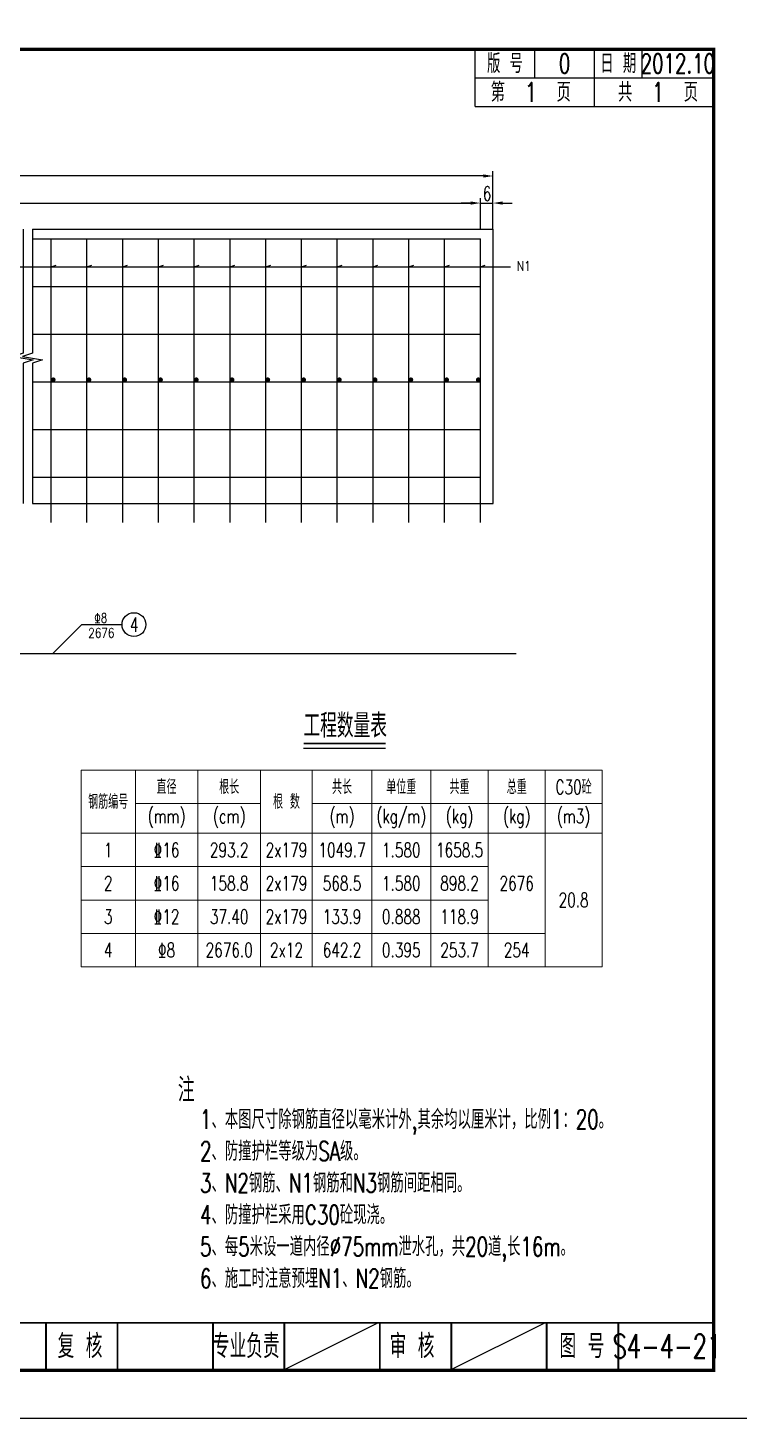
# Model space of a CAD drawing. Header units: millimetres. Extents: x -51 to 12129, y -1309 to -715.
# Drawn here: x 9455.9 to 9605.1, y -1308.7 to -1017.2 of the extents above; entities that cross this region are included whole.
import ezdxf
from ezdxf.enums import TextEntityAlignment as Align

# ---------------------------------------------------------------- set-up
doc = ezdxf.new("R2010")
doc.units = ezdxf.units.MM
doc.header["$LTSCALE"] = 0.25
doc.layers.add('TEXT', color=7, linetype='Continuous', lineweight=18)
for name, color, linetype in [('图框', 7, 'Continuous'), ('文字', 7, 'Continuous'), ('文字字符', 7, 'Continuous'), ('标注', 4, 'Continuous'), ('次轮廓线', 7, 'Continuous'), ('结构', 7, 'Continuous'), ('表格', 7, 'Continuous'), ('钢筋', 6, 'Continuous')]:
    doc.layers.add(name, color=color, linetype=linetype)
doc.styles.get("Standard").update_dxf_attribs({"font": 'simplex1.shx', "width": 0.7, "bigfont": 'hztxt.shx'})
doc.styles.add('TEXT', font='simplex1.shx', dxfattribs={"width": 0.7, "bigfont": 'hztxt.shx'})
doc.dimstyles.new('比例1：20', dxfattribs={"dimtxt": 3, "dimasz": 2, "dimexe": 1, "dimexo": 2, "dimgap": 0.5, "dimtad": 1, "dimlfac": 2, "dimzin": 13, "dimdsep": 46, "dimtxsty": 'Standard', "dimcen": -0.09, "dimclrd": 256, "dimclre": 256, "dimclrt": 7, "dimaunit": 1, "dimadec": 0, "dimazin": 0, "dimtfac": 0.0005, "dimtix": 1, "dimtmove": 2, "dimatfit": 3, "dimldrblk": 'DIM', "dimfxl": 0, "dimtolj": 1, "dimtzin": 13, "dimarcsym": 0})

# ---------------------------------------------------------------- blocks, each defined once
blk = doc.blocks.new('*D1562')
at = {"layer": 'Defpoints', "color": 0, "linetype": 'Continuous'}
for p in [(9553.49, -1053.91), (9550.84, -1061.39), (9553.49, -1061.39)]:
    blk.add_point(p, dxfattribs=at)
at = {"layer": '标注', "linetype": 'Continuous', "lineweight": -2}
for p, q in [((9548.84, -1053.91), (9546.84, -1053.91)), ((9550.84, -1059.39), (9550.84, -1052.91)), ((9550.84, -1053.91), (9553.49, -1053.91)), ((9553.49, -1059.39), (9553.49, -1052.91)), ((9555.49, -1053.91), (9557.49, -1053.91))]:
    blk.add_line(p, q, dxfattribs=at)
at = {"layer": '标注', "linetype": 'Continuous'}
for points in [[(9548.84, -1053.57), (9548.84, -1054.24), (9550.84, -1053.91)], [(9555.49, -1053.57), (9555.49, -1054.24), (9553.49, -1053.91)]]:
    blk.add_solid(points, dxfattribs=at)
at = {"layer": '标注', "color": 7, "linetype": 'Continuous', "insert": (9552.25, -1051.91), "char_height": 3, "attachment_point": 5}
blk.add_mtext('\\A1;6', dxfattribs=at)
blk = doc.blocks.new('DIM')
blk.add_lwpolyline([(-1, -0.1, 0.2, 0, 0), (0, 0, 0, 0, 0)], format="xyseb")
blk = doc.blocks.new('*D1563')
at = {"layer": 'Defpoints', "color": 0, "linetype": 'Continuous'}
for p in [(9550.84, -1053.91), (9278.24, -1061.39), (9550.84, -1061.39)]:
    blk.add_point(p, dxfattribs=at)
at = {"layer": '标注', "linetype": 'Continuous', "lineweight": -2}
for p, q in [((9278.24, -1059.39), (9278.24, -1052.91)), ((9280.24, -1053.91), (9548.84, -1053.91)), ((9550.84, -1059.39), (9550.84, -1052.91))]:
    blk.add_line(p, q, dxfattribs=at)
at = {"layer": '标注', "linetype": 'Continuous'}
for points in [[(9280.24, -1053.57), (9280.24, -1054.24), (9278.24, -1053.91)], [(9548.84, -1053.57), (9548.84, -1054.24), (9550.84, -1053.91)]]:
    blk.add_solid(points, dxfattribs=at)
at = {"layer": '标注', "color": 7, "linetype": 'Continuous', "insert": (9414.54, -1051.91), "char_height": 3, "attachment_point": 5}
blk.add_mtext('\\A1;178x15', dxfattribs=at)
blk = doc.blocks.new('*D1564')
at = {"layer": 'Defpoints', "color": 0, "linetype": 'Continuous'}
for p in [(9275.59, -1048.23), (9275.59, -1059.39), (9553.49, -1059.39)]:
    blk.add_point(p, dxfattribs=at)
at = {"layer": '标注', "linetype": 'Continuous', "lineweight": -2}
for p, q in [((9275.59, -1054.23), (9275.59, -1047.23)), ((9551.49, -1048.23), (9277.59, -1048.23)), ((9553.49, -1054.23), (9553.49, -1047.23))]:
    blk.add_line(p, q, dxfattribs=at)
at = {"layer": '标注', "linetype": 'Continuous'}
for points in [[(9277.59, -1047.9), (9277.59, -1048.56), (9275.59, -1048.23)], [(9551.49, -1047.9), (9551.49, -1048.56), (9553.49, -1048.23)]]:
    blk.add_solid(points, dxfattribs=at)
at = {"layer": '标注', "color": 7, "linetype": 'Continuous', "insert": (9414.54, -1046.23), "char_height": 3, "attachment_point": 5}
blk.add_mtext('\\A1;2682', dxfattribs=at)
blk = doc.blocks.new('*T1586')
at = {"layer": '表格', "color": 1, "lineweight": 0}
for p, q in [((0, 0), (11.41, 0)), ((0, 0), (0, -7)), ((11.41, 0), (24.47, 0)), ((24.47, 0), (37.66, 0)), ((37.66, 0), (48.5, 0)), ((48.5, 0), (60.96, 0)), ((60.96, 0), (73.34, 0)), ((73.34, 0), (85.41, 0)), ((85.41, 0), (97.31, 0)), ((97.31, 0), (109.28, 0)), ((109.28, 0), (109.28, -7)), ((0, -7), (0, -13.2)), ((109.28, -7), (109.28, -13.2)), ((0, -13.2), (0, -20.2)), ((109.28, -13.2), (109.28, -20.2)), ((0, -20.2), (0, -27.2)), ((109.28, -20.2), (109.28, -27.2)), ((0, -27.2), (0, -34.2)), ((109.28, -27.2), (109.28, -34.2)), ((0, -34.2), (0, -41.2)), ((109.28, -34.2), (109.28, -41.2)), ((0, -41.2), (11.41, -41.2)), ((11.41, -41.2), (24.47, -41.2)), ((24.47, -41.2), (37.66, -41.2)), ((37.66, -41.2), (48.5, -41.2)), ((48.5, -41.2), (60.96, -41.2)), ((60.96, -41.2), (73.34, -41.2)), ((73.34, -41.2), (85.41, -41.2)), ((85.41, -41.2), (97.31, -41.2)), ((97.31, -41.2), (109.28, -41.2))]:
    blk.add_line(p, q, dxfattribs=at)
at = {"layer": '表格', "color": 0, "lineweight": 0}
for p, q in [((11.41, 0), (11.41, -7)), ((24.47, 0), (24.47, -7)), ((37.66, 0), (37.66, -7)), ((48.5, 0), (48.5, -7)), ((60.96, 0), (60.96, -7)), ((73.34, 0), (73.34, -7)), ((85.41, 0), (85.41, -7)), ((97.31, 0), (97.31, -7)), ((11.41, -7), (24.47, -7)), ((11.41, -7), (11.41, -13.2)), ((24.47, -7), (37.66, -7)), ((24.47, -7), (24.47, -13.2)), ((37.66, -7), (37.66, -13.2)), ((48.5, -7), (60.96, -7)), ((48.5, -7), (48.5, -13.2)), ((60.96, -7), (73.34, -7)), ((60.96, -7), (60.96, -13.2)), ((73.34, -7), (85.41, -7)), ((73.34, -7), (73.34, -13.2)), ((85.41, -7), (97.31, -7)), ((85.41, -7), (85.41, -13.2)), ((97.31, -7), (109.28, -7)), ((97.31, -7), (97.31, -13.2)), ((0, -13.2), (11.41, -13.2)), ((11.41, -13.2), (24.47, -13.2)), ((11.41, -13.2), (11.41, -20.2)), ((24.47, -13.2), (37.66, -13.2)), ((24.47, -13.2), (24.47, -20.2)), ((37.66, -13.2), (48.5, -13.2)), ((37.66, -13.2), (37.66, -20.2)), ((48.5, -13.2), (60.96, -13.2)), ((48.5, -13.2), (48.5, -20.2)), ((60.96, -13.2), (73.34, -13.2)), ((60.96, -13.2), (60.96, -20.2)), ((73.34, -13.2), (85.41, -13.2)), ((73.34, -13.2), (73.34, -20.2)), ((85.41, -13.2), (97.31, -13.2)), ((85.41, -13.2), (85.41, -20.2)), ((97.31, -13.2), (109.28, -13.2)), ((97.31, -13.2), (97.31, -20.2)), ((0, -20.2), (11.41, -20.2)), ((11.41, -20.2), (24.47, -20.2)), ((11.41, -20.2), (11.41, -27.2)), ((24.47, -20.2), (37.66, -20.2)), ((24.47, -20.2), (24.47, -27.2)), ((37.66, -20.2), (48.5, -20.2)), ((37.66, -20.2), (37.66, -27.2)), ((48.5, -20.2), (60.96, -20.2)), ((48.5, -20.2), (48.5, -27.2)), ((60.96, -20.2), (73.34, -20.2)), ((60.96, -20.2), (60.96, -27.2)), ((73.34, -20.2), (85.41, -20.2)), ((73.34, -20.2), (73.34, -27.2)), ((85.41, -20.2), (85.41, -27.2)), ((97.31, -20.2), (97.31, -27.2)), ((0, -27.2), (11.41, -27.2)), ((11.41, -27.2), (24.47, -27.2)), ((11.41, -27.2), (11.41, -34.2)), ((24.47, -27.2), (37.66, -27.2)), ((24.47, -27.2), (24.47, -34.2)), ((37.66, -27.2), (48.5, -27.2)), ((37.66, -27.2), (37.66, -34.2)), ((48.5, -27.2), (60.96, -27.2)), ((48.5, -27.2), (48.5, -34.2)), ((60.96, -27.2), (73.34, -27.2)), ((60.96, -27.2), (60.96, -34.2)), ((73.34, -27.2), (85.41, -27.2)), ((73.34, -27.2), (73.34, -34.2)), ((85.41, -27.2), (85.41, -34.2)), ((97.31, -27.2), (97.31, -34.2)), ((0, -34.2), (11.41, -34.2)), ((11.41, -34.2), (24.47, -34.2)), ((11.41, -34.2), (11.41, -41.2)), ((24.47, -34.2), (37.66, -34.2)), ((24.47, -34.2), (24.47, -41.2)), ((37.66, -34.2), (48.5, -34.2)), ((37.66, -34.2), (37.66, -41.2)), ((48.5, -34.2), (60.96, -34.2)), ((48.5, -34.2), (48.5, -41.2)), ((60.96, -34.2), (73.34, -34.2)), ((60.96, -34.2), (60.96, -41.2)), ((73.34, -34.2), (85.41, -34.2)), ((73.34, -34.2), (73.34, -41.2)), ((85.41, -34.2), (97.31, -34.2)), ((85.41, -34.2), (85.41, -41.2)), ((97.31, -34.2), (97.31, -41.2))]:
    blk.add_line(p, q, dxfattribs=at)
at = {"layer": '表格', "char_height": 3, "attachment_point": 5}
for s, insert, width in [('直径', (17.94, -3.5), 10.0622), ('根长', (31.07, -3.5), 10.1956), ('共长', (54.73, -3.5), 9.4625), ('单位重', (67.15, -3.5), 9.381), ('共重', (79.38, -3.5), 9.0732), ('总重', (91.36, -3.5), 8.8923), ('C30砼', (103.29, -3.5), 8.9738), ('钢筋编号', (5.7, -6.6), 8.4063), ('根 数', (43.08, -6.6), 7.8334), ('(mm)', (17.94, -10.1), 10.0622), ('(cm)', (31.07, -10.1), 10.1956), ('(m)', (54.73, -10.1), 9.4625), ('(kg/m)', (67.15, -10.1), 9.381), ('(kg)', (79.38, -10.1), 9.0732), ('(kg)', (91.36, -10.1), 8.8923), ('(m3)', (103.29, -10.1), 8.9738), ('1', (5.7, -16.7), 8.4063), ('\x8416', (17.94, -16.7), 10.0622), ('293.2', (31.07, -16.7), 10.1956), ('2x179', (43.08, -16.7), 7.8334), ('1049.7', (54.73, -16.7), 9.4625), ('1.580', (67.15, -16.7), 9.381), ('1658.5', (79.38, -16.7), 9.0732), ('2', (5.7, -23.7), 8.4063), ('\x8416', (17.94, -23.7), 10.0622), ('158.8', (31.07, -23.7), 10.1956), ('2x179', (43.08, -23.7), 7.8334), ('568.5', (54.73, -23.7), 9.4625), ('1.580', (67.15, -23.7), 9.381), ('898.2', (79.38, -23.7), 9.0732), ('2676', (91.36, -23.7), 8.8923), ('20.8', (103.29, -27.2), 8.9738), ('3', (5.7, -30.7), 8.4063), ('\x8412', (17.94, -30.7), 10.0622), ('37.40', (31.07, -30.7), 10.1956), ('2x179', (43.08, -30.7), 7.8334), ('133.9', (54.73, -30.7), 9.4625), ('0.888', (67.15, -30.7), 9.381), ('118.9', (79.38, -30.7), 9.0732), ('4', (5.7, -37.7), 8.4063), ('\x838', (17.94, -37.7), 10.0622), ('2676.0', (31.07, -37.7), 10.1956), ('2x12', (43.08, -37.7), 7.8334), ('642.2', (54.73, -37.7), 9.4625), ('0.395', (67.15, -37.7), 9.381), ('253.7', (79.38, -37.7), 9.0732)]:
    blk.add_mtext(s, dxfattribs=dict(at, insert=insert, width=width))
at = {"layer": '表格', "color": 0, "insert": (91.36, -37.7), "char_height": 3, "width": 8.8923, "attachment_point": 5}
blk.add_mtext('254', dxfattribs=at)
blk = doc.blocks.new('series')
at = {"width": 0.75}
for tag, height, p in [('页码', 4, (-35, -19)), ('图名', 5, (-220, -282)), ('图号', 5, (-20, -282))]:
    blk.add_attdef(tag, text='', height=height, dxfattribs=at).set_placement(p, align=Align.MIDDLE_CENTER)
blk = doc.blocks.new('123')
at = {"layer": '图框', "color": 2}
blk.add_lwpolyline([(369.33, -1011.65), (369.33, -714.65), (-50.67, -714.65), (-50.67, -1011.65)], close=True, dxfattribs=at)

msp = doc.modelspace()

# ---------------------------------------------------------------- linework, layer by layer
for p, q in [((9513.76587, -1168.20244), (9530.97714, -1168.20244)), ((9509.33091, -1298.65472), (9529.33091, -1288.65472)), ((9544.33091, -1298.65472), (9564.33091, -1288.65472))]:
    msp.add_line(p, q)
at = {"const_width": 0.7}
msp.add_lwpolyline([(9219.75412, -1298.65471), (9599.75412, -1298.65471), (9599.75412, -1021.65471), (9219.75412, -1021.65471)], close=True, dxfattribs=at)
at = {"const_width": 0.4}
for points in [[(9513.76587, -1167.20244), (9530.97714, -1167.20244)], [(9219.75412, -1288.65471), (9599.75412, -1288.65471)], [(9494.75412, -1298.65471), (9494.75412, -1288.65471)], [(9509.75412, -1298.65471), (9509.75412, -1288.65471)], [(9529.75412, -1298.65471), (9529.75412, -1288.65471)], [(9544.75412, -1298.65471), (9544.75412, -1288.65471)], [(9564.75412, -1298.65471), (9564.75412, -1288.65471)], [(9579.75412, -1298.65471), (9579.75412, -1288.65471)]]:
    msp.add_lwpolyline(points, dxfattribs=at)
at = {"layer": '图框', "const_width": 0.4}
for points in [[(9459.75412, -1298.65471), (9459.75412, -1288.65471)], [(9474.75412, -1298.65471), (9474.75412, -1288.65471)], [(9494.75412, -1298.65471), (9494.75412, -1288.65471)]]:
    msp.add_lwpolyline(points, dxfattribs=at)
at = {"layer": '文字'}
msp.add_circle((9478.20588, -1142.28895), 2.5, dxfattribs=at)
at = {"layer": '标注'}
for p, q in [((9278.23934, -1067.24411), (9557.13195, -1067.24411)), ((9460.84372, -1067.24411), (9461.87634, -1066.89833)), ((9468.34372, -1067.24411), (9469.37634, -1066.89833)), ((9475.84372, -1067.24411), (9476.87634, -1066.89833)), ((9483.34372, -1067.24411), (9484.37634, -1066.89833)), ((9490.84372, -1067.24411), (9491.87634, -1066.89833)), ((9498.34372, -1067.24411), (9499.37634, -1066.89833)), ((9505.84372, -1067.24411), (9506.87634, -1066.89833)), ((9513.34372, -1067.24411), (9514.37634, -1066.89833)), ((9520.84372, -1067.24411), (9521.87634, -1066.89833)), ((9528.34372, -1067.24411), (9529.37634, -1066.89833)), ((9535.84372, -1067.24411), (9536.87634, -1066.89833)), ((9543.34372, -1067.24411), (9544.37634, -1066.89833)), ((9550.84372, -1067.24411), (9551.87634, -1066.89833)), ((9461.19453, -1148.34182), (9467.24739, -1142.28895)), ((9467.24739, -1142.28895), (9475.70588, -1142.28895))]:
    msp.add_line(p, q, dxfattribs=at)
at = {"layer": '次轮廓线'}
for p, q in [((9549.75412, -1033.65471), (9549.75412, -1021.65471)), ((9562.25412, -1027.65471), (9562.25412, -1021.65471)), ((9574.75412, -1027.65471), (9574.75412, -1021.65471)), ((9584.75412, -1027.65471), (9584.75412, -1021.65471)), ((9549.75412, -1027.65471), (9599.75412, -1027.65471)), ((9574.75412, -1033.65471), (9574.75412, -1027.65471)), ((9549.75412, -1033.65471), (9599.75412, -1033.65471))]:
    msp.add_line(p, q, dxfattribs=at)
at = {"layer": '次轮廓线', "ltscale": 2}
for points in [[(9454.94348, -1059.38864), (9454.94348, -1085.35861), (9452.84348, -1086.05861), (9457.04348, -1086.75861), (9454.94348, -1087.45861), (9454.94348, -1116.88864)], [(9456.94348, -1059.38864), (9456.94348, -1085.35861), (9454.84348, -1086.05861), (9459.04348, -1086.75861), (9456.94348, -1087.45861), (9456.94348, -1116.88864)]]:
    msp.add_lwpolyline(points, dxfattribs=at)
at = {"layer": '结构'}
for p, q in [((9456.94348, -1059.38864), (9553.49372, -1059.38864)), ((9553.49372, -1116.88864), (9553.49372, -1059.38864)), ((9456.94348, -1116.88864), (9553.49372, -1116.88864))]:
    msp.add_line(p, q, dxfattribs=at)
at = {"layer": '钢筋'}
for p, q in [((9456.94348, -1061.38864), (9550.84372, -1061.38864)), ((9460.84372, -1120.88864), (9460.84372, -1061.38864)), ((9468.34372, -1120.88864), (9468.34372, -1061.38864)), ((9475.84372, -1120.88864), (9475.84372, -1061.38864)), ((9483.34372, -1120.88864), (9483.34372, -1061.38864)), ((9490.84372, -1120.88864), (9490.84372, -1061.38864)), ((9498.34372, -1120.88864), (9498.34372, -1061.38864)), ((9505.84372, -1120.88864), (9505.84372, -1061.38864)), ((9513.34372, -1120.88864), (9513.34372, -1061.38864)), ((9520.84372, -1120.88864), (9520.84372, -1061.38864)), ((9528.34372, -1120.88864), (9528.34372, -1061.38864)), ((9535.84372, -1120.88864), (9535.84372, -1061.38864)), ((9543.34372, -1120.88864), (9543.34372, -1061.38864)), ((9550.84372, -1120.88864), (9550.84372, -1061.38864)), ((9456.94348, -1071.38864), (9550.84372, -1071.38864)), ((9456.94348, -1081.38864), (9550.84372, -1081.38864)), ((9456.94348, -1091.38864), (9550.84372, -1091.38864)), ((9456.94348, -1101.38864), (9550.84372, -1101.38864)), ((9456.94348, -1111.38864), (9550.84372, -1111.38864)), ((9433.37451, -1148.34182), (9558.34372, -1148.34182))]:
    msp.add_line(p, q, dxfattribs=at)
at = {"layer": '钢筋', "const_width": 0.5}
for points in [[(9461.01844, -1090.95834, 1), (9461.51844, -1090.95834, 1)], [(9468.51844, -1090.95834, 1), (9469.01844, -1090.95834, 1)], [(9476.01844, -1090.95834, 1), (9476.51844, -1090.95834, 1)], [(9483.51844, -1090.95834, 1), (9484.01844, -1090.95834, 1)], [(9491.01844, -1090.95834, 1), (9491.51844, -1090.95834, 1)], [(9498.51844, -1090.95834, 1), (9499.01844, -1090.95834, 1)], [(9506.01844, -1090.95834, 1), (9506.51844, -1090.95834, 1)], [(9513.51844, -1090.95834, 1), (9514.01844, -1090.95834, 1)], [(9521.01844, -1090.95834, 1), (9521.51844, -1090.95834, 1)], [(9528.51844, -1090.95834, 1), (9529.01844, -1090.95834, 1)], [(9536.01844, -1090.95834, 1), (9536.51844, -1090.95834, 1)], [(9543.51844, -1090.95834, 1), (9544.01844, -1090.95834, 1)], [(9550.15093, -1090.95834, 1), (9550.65093, -1090.95834, 1)]]:
    msp.add_lwpolyline(points, format="xyb", close=True, dxfattribs=at)

# ---------------------------------------------------------------- block references
ref = msp.add_blockref('series', (9609.75412, -1011.65471))
ref.add_attrib('页码', '第  1  页    共  1  页', dxfattribs={"height": 4, "width": 0.75}).set_placement((9574.75412, -1030.65471), align=Align.MIDDLE_CENTER)
msp.add_blockref('*T1586', (9467.10299, -1172.81814))
at = {"layer": '标注'}
msp.add_blockref('123', (9240, -297), dxfattribs=at)

# ---------------------------------------------------------------- texts
at = {"width": 0.7}
for s, p in [('专业负责', (9501.74435, -1293.56012)), ('审 核', (9536.51815, -1293.56012)), ('图 号', (9572.13732, -1293.56012)), ('S4-4-21', (9589.95697, -1293.56013))]:
    msp.add_text(s, height=5, dxfattribs=at).set_placement(p, align=Align.MIDDLE_CENTER)
at = {"color": 7, "insert": (9492.05694, -1244.00799), "char_height": 4, "width": 133.6074435, "attachment_point": 1}
msp.add_mtext('1、本图尺寸除钢筋直径以毫米计外,其余均以厘米计，比例1：20。\\P2、防撞护栏等级为SA级。\\P3、N2钢筋、N1钢筋和N3钢筋间距相同。\\P4、防撞护栏采用C30砼现浇。\\P5、每5米设一道内径%%C75mm泄水孔，共20道,长16m。\\P6、施工时注意预埋N1、N2钢筋。', dxfattribs=at)
at = {"layer": 'TEXT', "linetype": 'Continuous', "style": 'TEXT', "width": 0.8}
msp.add_text('N1', height=2, dxfattribs=at).set_placement((9558.50809, -1068.11152))
at = {"layer": 'TEXT', "style": 'TEXT', "width": 0.8}
for s, p in [('%%1318', (9471.24274, -1141.8937)), ('2676', (9471.35848, -1145.02067))]:
    msp.add_text(s, height=2, dxfattribs=at).set_placement(p, align=Align.CENTER)
at = {"layer": '图框', "width": 0.7}
msp.add_text('复 核', height=5, dxfattribs=at).set_placement((9466.8936, -1293.56012), align=Align.MIDDLE_CENTER)
at = {"layer": '文字', "width": 0.7}
for s, height, p in [('版 号', 4, (9556.00412, -1024.65471)), ('0', 4, (9568.50412, -1024.65471)), ('日 期', 4, (9579.75412, -1024.65471)), ('2012.10', 4, (9592.25412, -1024.65471)), ('4', 3, (9478.25504, -1142.31293))]:
    msp.add_text(s, height=height, dxfattribs=at).set_placement(p, align=Align.MIDDLE_CENTER)
at = {"layer": '文字', "color": 7, "width": 0.7}
msp.add_text('工程数量表', height=5, dxfattribs=at).set_placement((9522.50502, -1163.46741), align=Align.MIDDLE_CENTER)
at = {"layer": '文字字符', "width": 0.7}
msp.add_text('注', height=5, dxfattribs=at).set_placement((9487.41289, -1242.33053))

# ---------------------------------------------------------------- dimensions: what is measured, and where the dimension line sits
at = {"layer": '标注', "linetype": 'Continuous'}
for base, p1, p2, text, picture, middle in [((9275.58934, -1048.22958), (9553.49372, -1059.38864), (9275.58934, -1059.38864), '2682', '*D1564', (9414.54153, -1046.22958)), ((9550.84372, -1053.90683), (9278.23934, -1061.38864), (9550.84372, -1061.38864), '178x15', '*D1563', (9414.54153, -1051.90683))]:
    dim = msp.add_linear_dim(base=base, p1=p1, p2=p2, text=text, dimstyle='比例1：20', dxfattribs=at)
    dim.commit()
    dim.dimension.update_dxf_attribs({"geometry": picture, "text_midpoint": middle})
dim = msp.add_linear_dim(base=(9553.49372, -1053.90683), p1=(9550.84372, -1061.38864), p2=(9553.49372, -1061.38864), text='6', dimstyle='比例1：20', dxfattribs=at)
dim.commit()
dim.dimension.update_dxf_attribs({"geometry": '*D1562', "text_midpoint": (9552.24784, -1051.90683), "dimtype": 160})

doc.saveas('drawing.dxf')
